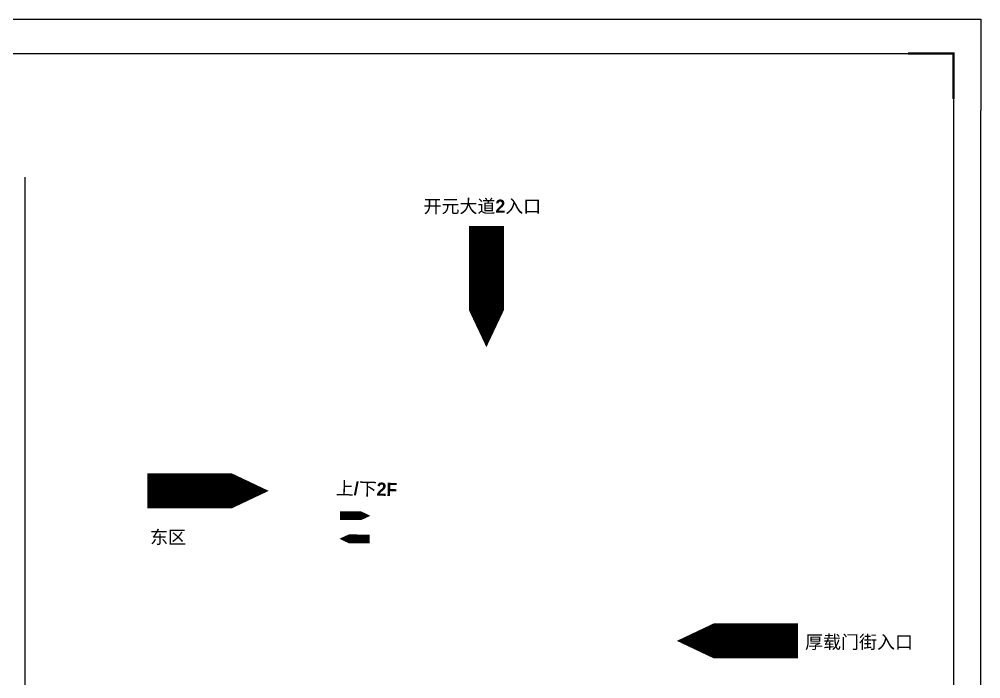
# Model space of a CAD drawing. Header units: inches. Extents: x -17552 to 36880, y -24560 to 13931.
# Drawn here: x 9508 to 36880, y -4833 to 13931 of the extents above; entities that cross this region are included whole.
import ezdxf

# ---------------------------------------------------------------- set-up
doc = ezdxf.new("R2010")
doc.units = ezdxf.units.IN
doc.header["$MEASUREMENT"] = 0
doc.styles.get("Standard").update_dxf_attribs({"font": 'arial.ttf'})

msp = doc.modelspace()

# ---------------------------------------------------------------- linework, layer by layer
msp.add_line((9663.8, 9435.7), (9663.8, -16205))
for points in [[(-17552.2, -21968.2), (-17552.2, 13931), (34287.8, 13931)], [(34287.8, 13931), (36879.8, 13931), (36879.8, 11339)], [(34287.8, -24560.2), (36879.8, -24560.2), (36879.8, 11339)]]:
    msp.add_lwpolyline(points)
msp.add_lwpolyline([(-16774.6, 12959), (36102.2, 12959), (36102.2, -23588.2), (-16774.6, -23588.2)], close=True)
at = {"const_width": 64.8}
msp.add_lwpolyline([(36102.2, 11663), (36102.2, 12959), (34806.2, 12959)], dxfattribs=at)
at = {"color": 240, "true_color": 0xed1f24}
for points in [[(22807.3, 8052.7, 1000, 1000, 0), (22807.3, 6712.3, 2000, 0, 0), (22807.3, 4601.1, 0, 0, 0)], [(13158.3, 513.1, 1000, 1000, 0), (14498.8, 513.1, 2000, 0, 0), (16610, 513.1, 0, 0, 0)], [(18640.1, -190, 250, 250, 0), (18975.2, -192.7, 500, 0, 0), (19503, -197, 0, 0, 0)], [(19487, -856.5, 250, 250, 0), (19151.9, -853.7, 500, 0, 0), (18624.1, -849.5, 0, 0, 0)], [(31679.8, -3755, 1000, 1000, 0), (30339.3, -3755, 2000, 0, 0), (28228.1, -3755, 0, 0, 0)]]:
    msp.add_lwpolyline(points, format="xyseb", dxfattribs=at)

# ---------------------------------------------------------------- texts
at = {"color": 240, "true_color": 0xed1f24, "char_height": 375, "width": 6396.416, "attachment_point": 1}
for s, insert in [('{\\fDengXian|b1|i0|c134|p2;开元大道2入口}', (21018, 8798.9)), ('{\\fDengXian|b1|i0|c134|p2;东区}', (13234.1, -615.2)), ('{\\fDengXian|b1|i0|c134|p2;厚载门街入口}', (31879.3, -3600.3))]:
    msp.add_mtext(s, dxfattribs=dict(at, insert=insert))
at = {"color": 240, "true_color": 0xed1f24, "insert": (18526.1, 782.1), "char_height": 375, "width": 6396.416, "attachment_point": 1, "rotation": 358.50424}
msp.add_mtext('{\\fDengXian|b1|i0|c134|p2;上/下2F}', dxfattribs=at)

doc.saveas('drawing.dxf')
